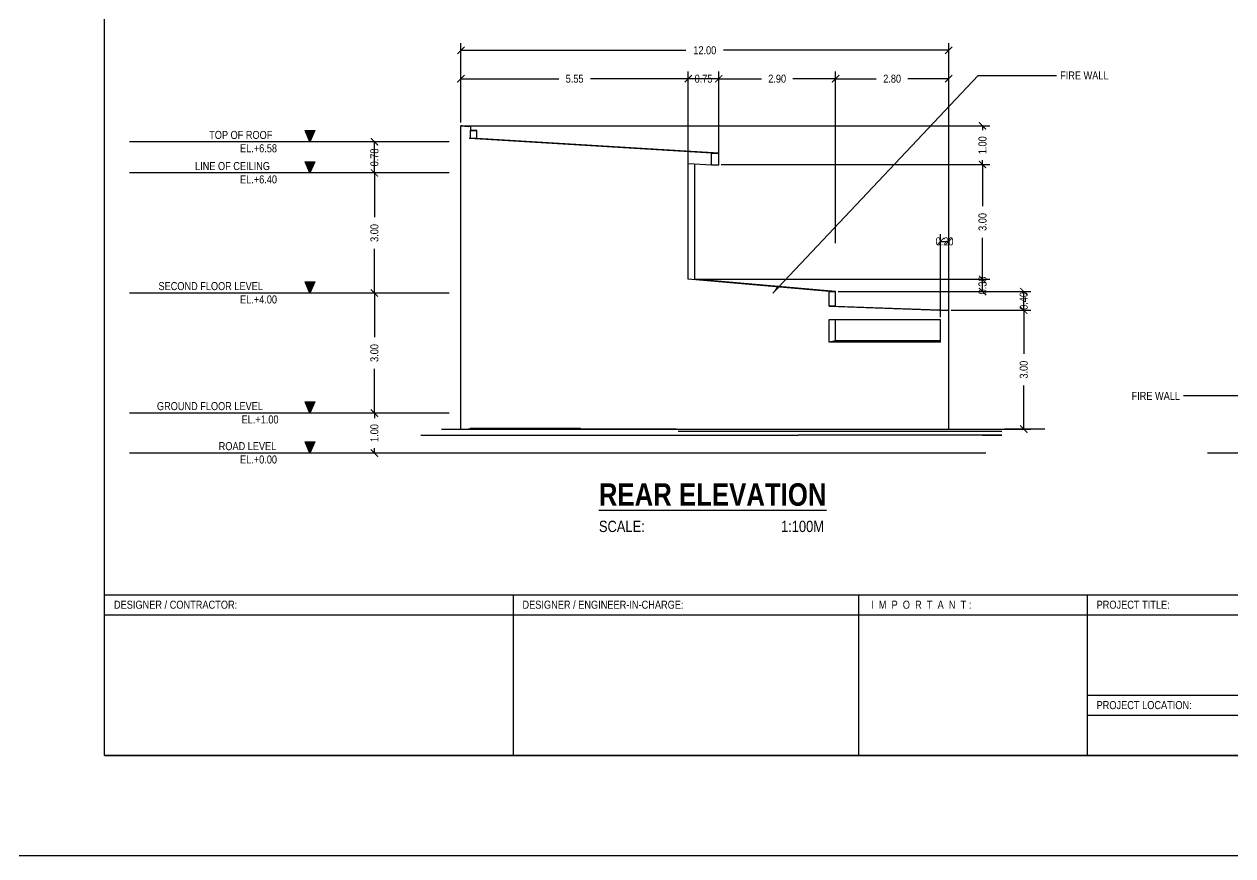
# Model space of a CAD drawing. Header units: inches. Extents: x 7263 to 14962, y 1317 to 2926.
# Drawn here: x 7417.7 to 7447.91, y 1470.12 to 1490.9 of the extents above; entities that cross this region are included whole.
import ezdxf

# ---------------------------------------------------------------- set-up
doc = ezdxf.new("R2010")
doc.units = ezdxf.units.IN
doc.header["$MEASUREMENT"] = 0
for name, color, linetype, lineweight in [('.13', 251, 'Continuous', 13), ('.20', 250, 'Continuous', 15), ('.25', 250, 'Continuous', 25), ('0.25', 250, 'Continuous', 25)]:
    doc.layers.add(name, color=color, linetype=linetype, lineweight=lineweight)
for name, color, linetype in [('Layer3', 3, 'Continuous'), ('Layer6', 6, 'Continuous'), ('Layer8', 8, 'Continuous'), ('text', 7, 'Continuous')]:
    doc.layers.add(name, color=color, linetype=linetype)
doc.styles.get("Standard").update_dxf_attribs({"font": ''})
doc.styles.get('Standard').set_extended_font_data('Tw Cen MT Condensed')
doc.dimstyles.new('ISOMETRIC -30', dxfattribs={"dimtxt": 0.2, "dimasz": 0.18, "dimexe": 0.18, "dimexo": 0.0625, "dimgap": 0.09, "dimtad": 0, "dimzin": 0, "dimdsep": 46, "dimtxsty": 'Standard', "dimblk": 'ARCHTICK', "dimcen": 0.09, "dimclrd": 8, "dimclre": 8, "dimclrt": 2, "dimadec": 0, "dimazin": 0, "dimtfac": 1, "dimtofl": 0, "dimtmove": 0, "dimatfit": 3, "dimfxl": 1, "dimtolj": 1, "dimtzin": 0, "dimarcsym": 0})
doc.dimstyles.get("Standard").update_dxf_attribs({"dimtxt": 0.2, "dimasz": 0.18, "dimexe": 0.18, "dimexo": 0.0625, "dimgap": 0.09, "dimtad": 0, "dimzin": 0, "dimdsep": 46, "dimtxsty": 'Standard', "dimblk": 'ARCHTICK', "dimcen": 0.09, "dimclrd": 8, "dimclre": 8, "dimclrt": 2, "dimadec": 0, "dimazin": 0, "dimtfac": 1, "dimtofl": 0, "dimtmove": 0, "dimatfit": 3, "dimfxl": 1, "dimtolj": 1, "dimtzin": 0, "dimarcsym": 0})

# ---------------------------------------------------------------- blocks, each defined once
blk = doc.blocks.new('_ArchTick')
at = {"color": 0, "linetype": 'ByBlock', "const_width": 0.15}
blk.add_lwpolyline([(-0.5, -0.5), (0.5, 0.5)], dxfattribs=at)
blk = doc.blocks.new('*D290')
at = {"layer": 'Defpoints', "color": 0, "transparency": 16777216}
for p in [(7440.806, 1483.752), (7440.806, 1480.783), (7442.682, 1480.783)]:
    blk.add_point(p, dxfattribs=at)
at = {"layer": 'Layer6', "color": 8, "lineweight": -2, "transparency": 16777216}
for p, q in [((7440.868, 1483.752), (7442.862, 1483.752)), ((7442.682, 1483.752), (7442.682, 1482.662)), ((7442.682, 1480.783), (7442.682, 1481.873)), ((7440.868, 1480.783), (7442.862, 1480.783))]:
    blk.add_line(p, q, dxfattribs=at)
at = {"layer": 'Layer6', "color": 8, "lineweight": -2, "transparency": 16777216, "xscale": 0.18, "yscale": 0.18, "zscale": 0.18}
for p, rotation in [((7442.682, 1483.752), 90), ((7442.682, 1480.783), 270)]:
    blk.add_blockref('_ArchTick', p, dxfattribs=dict(at, rotation=rotation))
at = {"layer": 'Layer6', "color": 2, "transparency": 16777216, "insert": (7442.682, 1482.267), "char_height": 0.2, "attachment_point": 5, "rotation": 90}
blk.add_mtext('\\A1;3.00', dxfattribs=at)
blk = doc.blocks.new('*D291')
at = {"layer": 'Defpoints', "color": 0, "transparency": 16777216}
for p in [(7437.98, 1484.218), (7442.682, 1484.218), (7440.806, 1483.752)]:
    blk.add_point(p, dxfattribs=at)
at = {"layer": 'Layer6', "color": 8, "lineweight": -2, "transparency": 16777216}
for p, q in [((7438.042, 1484.218), (7442.862, 1484.218)), ((7442.682, 1483.752), (7442.682, 1484.218)), ((7440.868, 1483.752), (7442.862, 1483.752))]:
    blk.add_line(p, q, dxfattribs=at)
at = {"layer": 'Layer6', "color": 8, "lineweight": -2, "transparency": 16777216, "xscale": 0.18, "yscale": 0.18, "zscale": 0.18}
for p, rotation in [((7442.682, 1484.218), 90), ((7442.682, 1483.752), 270)]:
    blk.add_blockref('_ArchTick', p, dxfattribs=dict(at, rotation=rotation))
at = {"layer": 'Layer6', "color": 2, "transparency": 16777216, "insert": (7442.682, 1483.985), "char_height": 0.2, "attachment_point": 5, "rotation": 90}
blk.add_mtext('\\A1;0.40', dxfattribs=at)
blk = doc.blocks.new('*D292')
at = {"layer": 'Defpoints', "color": 0, "transparency": 16777216}
for p in [(7434.463, 1484.525), (7441.652, 1484.525), (7437.98, 1484.218)]:
    blk.add_point(p, dxfattribs=at)
at = {"layer": 'Layer6', "color": 8, "lineweight": -2, "transparency": 16777216}
for p, q in [((7434.526, 1484.525), (7441.832, 1484.525)), ((7441.652, 1484.218), (7441.652, 1484.525)), ((7438.042, 1484.218), (7441.832, 1484.218))]:
    blk.add_line(p, q, dxfattribs=at)
at = {"layer": 'Layer6', "color": 8, "lineweight": -2, "transparency": 16777216, "xscale": 0.18, "yscale": 0.18, "zscale": 0.18}
for p, rotation in [((7441.652, 1484.525), 90), ((7441.652, 1484.218), 270)]:
    blk.add_blockref('_ArchTick', p, dxfattribs=dict(at, rotation=rotation))
at = {"layer": 'Layer6', "color": 2, "transparency": 16777216, "insert": (7441.652, 1484.372), "char_height": 0.2, "attachment_point": 5, "rotation": 90}
blk.add_mtext('\\A1;0.30', dxfattribs=at)
blk = doc.blocks.new('*D293')
at = {"layer": 'Defpoints', "color": 0, "transparency": 16777216}
for p in [(7435.061, 1487.393), (7434.463, 1484.525), (7441.652, 1484.525)]:
    blk.add_point(p, dxfattribs=at)
at = {"layer": 'Layer6', "color": 8, "lineweight": -2, "transparency": 16777216}
for p, q in [((7435.123, 1487.393), (7441.832, 1487.393)), ((7441.652, 1487.393), (7441.652, 1486.354)), ((7441.652, 1484.525), (7441.652, 1485.564)), ((7434.526, 1484.525), (7441.832, 1484.525))]:
    blk.add_line(p, q, dxfattribs=at)
at = {"layer": 'Layer6', "color": 8, "lineweight": -2, "transparency": 16777216, "xscale": 0.18, "yscale": 0.18, "zscale": 0.18}
for p, rotation in [((7441.652, 1487.393), 90), ((7441.652, 1484.525), 270)]:
    blk.add_blockref('_ArchTick', p, dxfattribs=dict(at, rotation=rotation))
at = {"layer": 'Layer6', "color": 2, "transparency": 16777216, "insert": (7441.652, 1485.959), "char_height": 0.2, "attachment_point": 5, "rotation": 90}
blk.add_mtext('\\A1;3.00', dxfattribs=at)
blk = doc.blocks.new('*D294')
at = {"layer": 'Defpoints', "color": 0, "transparency": 16777216}
for p in [(7428.618, 1488.361), (7435.061, 1487.393), (7441.652, 1487.393)]:
    blk.add_point(p, dxfattribs=at)
at = {"layer": 'Layer6', "color": 8, "lineweight": -2, "transparency": 16777216}
for p, q in [((7428.681, 1488.361), (7441.832, 1488.361)), ((7441.652, 1488.361), (7441.652, 1488.252)), ((7441.652, 1487.393), (7441.652, 1487.501)), ((7435.123, 1487.393), (7441.832, 1487.393))]:
    blk.add_line(p, q, dxfattribs=at)
at = {"layer": 'Layer6', "color": 8, "lineweight": -2, "transparency": 16777216, "xscale": 0.18, "yscale": 0.18, "zscale": 0.18}
for p, rotation in [((7441.652, 1488.361), 90), ((7441.652, 1487.393), 270)]:
    blk.add_blockref('_ArchTick', p, dxfattribs=dict(at, rotation=rotation))
at = {"layer": 'Layer6', "color": 2, "transparency": 16777216, "insert": (7441.652, 1487.877), "char_height": 0.2, "attachment_point": 5, "rotation": 90}
blk.add_mtext('\\A1;1.00', dxfattribs=at)
blk = doc.blocks.new('*D297')
at = {"layer": 'Defpoints', "color": 0, "transparency": 16777216}
for p in [(7428.618, 1490.249), (7428.618, 1488.378), (7440.806, 1484.904)]:
    blk.add_point(p, dxfattribs=at)
at = {"layer": 'Layer6', "color": 8, "lineweight": -2, "transparency": 16777216}
for p, q in [((7428.618, 1488.441), (7428.618, 1490.429)), ((7428.618, 1490.249), (7434.241, 1490.249)), ((7440.806, 1490.249), (7435.183, 1490.249)), ((7440.806, 1484.966), (7440.806, 1490.429))]:
    blk.add_line(p, q, dxfattribs=at)
at = {"layer": 'Layer6', "color": 8, "lineweight": -2, "transparency": 16777216, "xscale": 0.18, "yscale": 0.18, "zscale": 0.18, "rotation": 180}
blk.add_blockref('_ArchTick', (7428.618, 1490.249), dxfattribs=at)
at = {"layer": 'Layer6', "color": 8, "lineweight": -2, "transparency": 16777216, "xscale": 0.18, "yscale": 0.18, "zscale": 0.18}
blk.add_blockref('_ArchTick', (7440.806, 1490.249), dxfattribs=at)
at = {"layer": 'Layer6', "color": 2, "transparency": 16777216, "insert": (7434.712, 1490.249), "char_height": 0.2, "attachment_point": 5}
blk.add_mtext('\\A1;12.00', dxfattribs=at)
blk = doc.blocks.new('*D298')
at = {"layer": 'Defpoints', "color": 0, "transparency": 16777216}
for p in [(7437.98, 1489.539), (7437.98, 1485.369), (7440.806, 1484.904)]:
    blk.add_point(p, dxfattribs=at)
at = {"layer": 'Layer6', "color": 8, "lineweight": -2, "transparency": 16777216}
for p, q in [((7437.98, 1485.432), (7437.98, 1489.719)), ((7440.806, 1484.966), (7440.806, 1489.719)), ((7437.98, 1489.539), (7438.998, 1489.539)), ((7440.806, 1489.539), (7439.788, 1489.539))]:
    blk.add_line(p, q, dxfattribs=at)
at = {"layer": 'Layer6', "color": 8, "lineweight": -2, "transparency": 16777216, "xscale": 0.18, "yscale": 0.18, "zscale": 0.18, "rotation": 180}
blk.add_blockref('_ArchTick', (7437.98, 1489.539), dxfattribs=at)
at = {"layer": 'Layer6', "color": 8, "lineweight": -2, "transparency": 16777216, "xscale": 0.18, "yscale": 0.18, "zscale": 0.18}
blk.add_blockref('_ArchTick', (7440.806, 1489.539), dxfattribs=at)
at = {"layer": 'Layer6', "color": 2, "transparency": 16777216, "insert": (7439.393, 1489.539), "char_height": 0.2, "attachment_point": 5}
blk.add_mtext('\\A1;2.80', dxfattribs=at)
blk = doc.blocks.new('*D299')
at = {"layer": 'Defpoints', "color": 0, "transparency": 16777216}
for p in [(7435.061, 1489.539), (7435.061, 1487.532), (7437.98, 1485.369)]:
    blk.add_point(p, dxfattribs=at)
at = {"layer": 'Layer6', "color": 8, "lineweight": -2, "transparency": 16777216}
for p, q in [((7435.061, 1487.594), (7435.061, 1489.719)), ((7437.98, 1485.432), (7437.98, 1489.719)), ((7435.061, 1489.539), (7436.126, 1489.539)), ((7437.98, 1489.539), (7436.915, 1489.539))]:
    blk.add_line(p, q, dxfattribs=at)
at = {"layer": 'Layer6', "color": 8, "lineweight": -2, "transparency": 16777216, "xscale": 0.18, "yscale": 0.18, "zscale": 0.18, "rotation": 180}
blk.add_blockref('_ArchTick', (7435.061, 1489.539), dxfattribs=at)
at = {"layer": 'Layer6', "color": 8, "lineweight": -2, "transparency": 16777216, "xscale": 0.18, "yscale": 0.18, "zscale": 0.18}
blk.add_blockref('_ArchTick', (7437.98, 1489.539), dxfattribs=at)
at = {"layer": 'Layer6', "color": 2, "transparency": 16777216, "insert": (7436.52, 1489.539), "char_height": 0.2, "attachment_point": 5}
blk.add_mtext('\\A1;2.90', dxfattribs=at)
blk = doc.blocks.new('*D300')
at = {"layer": 'Defpoints', "color": 0, "transparency": 16777216}
for p in [(7434.3, 1489.539), (7435.061, 1487.532), (7434.3, 1487.443)]:
    blk.add_point(p, dxfattribs=at)
at = {"layer": 'Layer6', "color": 8, "lineweight": -2, "transparency": 16777216}
for p, q in [((7434.3, 1487.506), (7434.3, 1489.719)), ((7435.061, 1487.594), (7435.061, 1489.719)), ((7435.061, 1489.539), (7434.3, 1489.539))]:
    blk.add_line(p, q, dxfattribs=at)
at = {"layer": 'Layer6', "color": 8, "lineweight": -2, "transparency": 16777216, "xscale": 0.18, "yscale": 0.18, "zscale": 0.18, "rotation": 180}
blk.add_blockref('_ArchTick', (7434.3, 1489.539), dxfattribs=at)
at = {"layer": 'Layer6', "color": 8, "lineweight": -2, "transparency": 16777216, "xscale": 0.18, "yscale": 0.18, "zscale": 0.18}
blk.add_blockref('_ArchTick', (7435.061, 1489.539), dxfattribs=at)
at = {"layer": 'Layer6', "color": 2, "transparency": 16777216, "insert": (7434.681, 1489.539), "char_height": 0.2, "attachment_point": 5}
blk.add_mtext('\\A1;0.75', dxfattribs=at)
blk = doc.blocks.new('*D301')
at = {"layer": 'Defpoints', "color": 0, "transparency": 16777216}
for p in [(7428.618, 1489.539), (7428.618, 1488.378), (7434.3, 1487.276)]:
    blk.add_point(p, dxfattribs=at)
at = {"layer": 'Layer6', "color": 8, "lineweight": -2, "transparency": 16777216}
for p, q in [((7428.618, 1488.441), (7428.618, 1489.719)), ((7434.3, 1487.338), (7434.3, 1489.719)), ((7428.618, 1489.539), (7431.065, 1489.539)), ((7434.3, 1489.539), (7431.854, 1489.539))]:
    blk.add_line(p, q, dxfattribs=at)
at = {"layer": 'Layer6', "color": 8, "lineweight": -2, "transparency": 16777216, "xscale": 0.18, "yscale": 0.18, "zscale": 0.18, "rotation": 180}
blk.add_blockref('_ArchTick', (7428.618, 1489.539), dxfattribs=at)
at = {"layer": 'Layer6', "color": 8, "lineweight": -2, "transparency": 16777216, "xscale": 0.18, "yscale": 0.18, "zscale": 0.18}
blk.add_blockref('_ArchTick', (7434.3, 1489.539), dxfattribs=at)
at = {"layer": 'Layer6', "color": 2, "transparency": 16777216, "insert": (7431.459, 1489.539), "char_height": 0.2, "attachment_point": 5}
blk.add_mtext('\\A1;5.55', dxfattribs=at)
blk = doc.blocks.new('*D302')
at = {"layer": 'Defpoints', "color": 0, "transparency": 16777216}
for p in [(7440.806, 1485.472), (7440.6, 1483.518), (7440.806, 1483.518)]:
    blk.add_point(p, dxfattribs=at)
at = {"layer": 'Layer6', "color": 8, "lineweight": -2, "transparency": 16777216}
for p, q in [((7440.6, 1483.58), (7440.6, 1485.652)), ((7440.806, 1483.58), (7440.806, 1485.652)), ((7440.6, 1485.472), (7440.806, 1485.472))]:
    blk.add_line(p, q, dxfattribs=at)
at = {"layer": 'Layer6', "color": 8, "lineweight": -2, "transparency": 16777216, "xscale": 0.18, "yscale": 0.18, "zscale": 0.18, "rotation": 180}
blk.add_blockref('_ArchTick', (7440.6, 1485.472), dxfattribs=at)
at = {"layer": 'Layer6', "color": 8, "lineweight": -2, "transparency": 16777216, "xscale": 0.18, "yscale": 0.18, "zscale": 0.18}
blk.add_blockref('_ArchTick', (7440.806, 1485.472), dxfattribs=at)
at = {"layer": 'Layer6', "color": 2, "transparency": 16777216, "insert": (7440.703, 1485.472), "char_height": 0.2, "attachment_point": 5}
blk.add_mtext('\\A1;0.20', dxfattribs=at)
blk = doc.blocks.new('*D428')
at = {"layer": 'Defpoints', "color": 0, "transparency": 16777216}
for p in [(7426.457, 1484.183), (7427.09, 1484.183), (7427.09, 1481.183)]:
    blk.add_point(p, dxfattribs=at)
at = {"layer": 'Layer6', "color": 8, "lineweight": -2, "transparency": 16777216}
for p, q in [((7427.027, 1484.183), (7426.277, 1484.183)), ((7426.457, 1484.183), (7426.457, 1483.077)), ((7426.457, 1481.183), (7426.457, 1482.288)), ((7427.027, 1481.183), (7426.277, 1481.183))]:
    blk.add_line(p, q, dxfattribs=at)
at = {"layer": 'Layer6', "color": 8, "lineweight": -2, "transparency": 16777216, "xscale": 0.18, "yscale": 0.18, "zscale": 0.18}
for p, rotation in [((7426.457, 1484.183), 90), ((7426.457, 1481.183), 270)]:
    blk.add_blockref('_ArchTick', p, dxfattribs=dict(at, rotation=rotation))
at = {"layer": 'Layer6', "color": 2, "transparency": 16777216, "insert": (7426.457, 1482.683), "char_height": 0.2, "attachment_point": 5, "rotation": 90}
blk.add_mtext('\\A1;3.00', dxfattribs=at)
blk = doc.blocks.new('*D429')
at = {"layer": 'Defpoints', "color": 0, "transparency": 16777216}
for p in [(7426.457, 1487.183), (7427.09, 1487.183), (7427.09, 1484.183)]:
    blk.add_point(p, dxfattribs=at)
at = {"layer": 'Layer6', "color": 8, "lineweight": -2, "transparency": 16777216}
for p, q in [((7427.027, 1487.183), (7426.277, 1487.183)), ((7426.457, 1487.183), (7426.457, 1486.077)), ((7426.457, 1484.183), (7426.457, 1485.288)), ((7427.027, 1484.183), (7426.277, 1484.183))]:
    blk.add_line(p, q, dxfattribs=at)
at = {"layer": 'Layer6', "color": 8, "lineweight": -2, "transparency": 16777216, "xscale": 0.18, "yscale": 0.18, "zscale": 0.18}
for p, rotation in [((7426.457, 1487.183), 90), ((7426.457, 1484.183), 270)]:
    blk.add_blockref('_ArchTick', p, dxfattribs=dict(at, rotation=rotation))
at = {"layer": 'Layer6', "color": 2, "transparency": 16777216, "insert": (7426.457, 1485.683), "char_height": 0.2, "attachment_point": 5, "rotation": 90}
blk.add_mtext('\\A1;3.00', dxfattribs=at)
blk = doc.blocks.new('*D427')
at = {"layer": 'Defpoints', "color": 0, "transparency": 16777216}
for p in [(7426.457, 1487.961), (7427.09, 1487.961), (7427.09, 1487.183)]:
    blk.add_point(p, dxfattribs=at)
at = {"layer": 'Layer6', "color": 8, "lineweight": -2, "transparency": 16777216}
for p, q in [((7427.027, 1487.961), (7426.277, 1487.961)), ((7426.457, 1487.183), (7426.457, 1487.961)), ((7427.027, 1487.183), (7426.277, 1487.183))]:
    blk.add_line(p, q, dxfattribs=at)
at = {"layer": 'Layer6', "color": 8, "lineweight": -2, "transparency": 16777216, "xscale": 0.18, "yscale": 0.18, "zscale": 0.18}
for p, rotation in [((7426.457, 1487.961), 90), ((7426.457, 1487.183), 270)]:
    blk.add_blockref('_ArchTick', p, dxfattribs=dict(at, rotation=rotation))
at = {"layer": 'Layer6', "color": 2, "transparency": 16777216, "insert": (7426.457, 1487.572), "char_height": 0.2, "attachment_point": 5, "rotation": 90}
blk.add_mtext('\\A1;0.78', dxfattribs=at)
blk = doc.blocks.new('*D430')
at = {"layer": '.25', "color": 8, "lineweight": -2, "transparency": 16777216}
for p, q in [((7427.027, 1481.183), (7426.277, 1481.183)), ((7426.457, 1481.183), (7426.457, 1481.058)), ((7426.457, 1480.183), (7426.457, 1480.307)), ((7427.027, 1480.183), (7426.277, 1480.183))]:
    blk.add_line(p, q, dxfattribs=at)
at = {"layer": 'Defpoints', "color": 0, "transparency": 16777216}
for p in [(7427.09, 1481.183), (7426.457, 1480.183), (7427.09, 1480.183)]:
    blk.add_point(p, dxfattribs=at)
at = {"layer": '.25', "color": 8, "lineweight": -2, "transparency": 16777216, "xscale": 0.18, "yscale": 0.18, "zscale": 0.18}
for p, rotation in [((7426.457, 1481.183), 90), ((7426.457, 1480.183), 270)]:
    blk.add_blockref('_ArchTick', p, dxfattribs=dict(at, rotation=rotation))
at = {"layer": '.25', "color": 2, "transparency": 16777216, "insert": (7426.457, 1480.683), "char_height": 0.2, "attachment_point": 5, "rotation": 90}
blk.add_mtext('\\A1;1.00', dxfattribs=at)

msp = doc.modelspace()

# ---------------------------------------------------------------- hatches: boundary and pattern name
at = {"layer": '.13'}
h = msp.add_hatch(dxfattribs=at)
h.set_pattern_fill('ANSI31', color=0, scale=0.201353, style=0)
h.set_pattern_definition([(45, (7269.466674, 2534.560102), (-0.017797266, 0.017797266), [])])
h.paths.add_polyline_path([(7424.967, 1488.243), (7424.725, 1488.243), (7424.846, 1487.961)])
h = msp.add_hatch(dxfattribs=at)
h.set_pattern_fill('ANSI31', color=0, scale=0.201353, style=0)
h.set_pattern_definition([(45, (7269.466674, 2533.781806), (-0.017797266, 0.017797266), [])])
h.paths.add_polyline_path([(7424.967, 1487.465), (7424.725, 1487.465), (7424.846, 1487.183)])
h = msp.add_hatch(dxfattribs=at)
h.set_pattern_fill('ANSI31', color=0, scale=0.201353, style=0)
h.set_pattern_definition([(45, (7269.466674, 2530.781806), (-0.017797266, 0.017797266), [])])
h.paths.add_polyline_path([(7424.967, 1484.465), (7424.725, 1484.465), (7424.846, 1484.183)])
h = msp.add_hatch(dxfattribs=at)
h.set_pattern_fill('ANSI31', color=0, scale=0.201353, style=0)
h.set_pattern_definition([(45, (7269.466674, 2527.781806), (-0.017797266, 0.017797266), [])])
h.paths.add_polyline_path([(7424.967, 1481.465), (7424.725, 1481.465), (7424.846, 1481.183)])
h = msp.add_hatch(dxfattribs=at)
h.set_pattern_fill('ANSI31', color=0, scale=0.201353, style=0)
h.set_pattern_definition([(45, (7269.466674, 2526.781806), (-0.017797266, 0.017797266), [])])
h.paths.add_polyline_path([(7424.967, 1480.465), (7424.725, 1480.465), (7424.846, 1480.183)])

# ---------------------------------------------------------------- linework, layer by layer
at = {"layer": '.20', "color": 0}
for p, q in [((7424.725, 1488.243), (7424.967, 1488.243)), ((7424.725, 1487.465), (7424.967, 1487.465)), ((7424.725, 1484.465), (7424.967, 1484.465)), ((7424.725, 1481.465), (7424.967, 1481.465)), ((7424.725, 1480.465), (7424.967, 1480.465))]:
    msp.add_line(p, q, dxfattribs=at)
for p, q in [((7428.657, 1488.361), (7428.618, 1488.361)), ((7428.618, 1480.783), (7428.618, 1488.361)), ((7428.618, 1488.361), (7428.818, 1488.343)), ((7428.657, 1488.361), (7428.857, 1488.343)), ((7428.857, 1488.343), (7428.818, 1488.343)), ((7428.857, 1488.343), (7428.857, 1488.257)), ((7429.015, 1488.243), (7428.857, 1488.257)), ((7428.857, 1488.257), (7428.857, 1488.243)), ((7428.857, 1488.243), (7429.015, 1488.243)), ((7428.857, 1488.043), (7428.857, 1488.243)), ((7429.015, 1488.043), (7429.015, 1488.243)), ((7428.835, 1488.043), (7428.827, 1488.043)), ((7428.836, 1488.043), (7428.835, 1488.043)), ((7428.836, 1488.043), (7428.836, 1488.043)), ((7428.857, 1488.043), (7428.836, 1488.043)), ((7434.881, 1487.675), (7428.836, 1488.043)), ((7429.015, 1488.043), (7428.857, 1488.043)), ((7429.016, 1488.043), (7429.015, 1488.043)), ((7435.061, 1487.675), (7429.016, 1488.043)), ((7434.872, 1487.675), (7434.88, 1487.675)), ((7434.88, 1487.675), (7434.881, 1487.675)), ((7434.881, 1487.375), (7434.881, 1487.675)), ((7434.881, 1487.675), (7435.061, 1487.675)), ((7435.061, 1487.375), (7435.061, 1487.675)), ((7434.3, 1484.526), (7434.3, 1487.411)), ((7434.886, 1487.375), (7434.3, 1487.411)), ((7434.463, 1484.525), (7434.463, 1487.401)), ((7435.061, 1487.375), (7434.881, 1487.375)), ((7437.817, 1484.218), (7434.3, 1484.525)), ((7437.98, 1484.218), (7434.463, 1484.525)), ((7437.817, 1483.857), (7437.817, 1484.218)), ((7437.817, 1484.218), (7437.98, 1484.218)), ((7437.98, 1483.851), (7437.98, 1484.218)), ((7437.817, 1483.857), (7440.806, 1483.747)), ((7437.98, 1483.856), (7437.817, 1483.857)), ((7437.98, 1483.856), (7440.806, 1483.752)), ((7440.806, 1480.783), (7440.806, 1483.752)), ((7437.817, 1482.953), (7437.817, 1483.518)), ((7437.817, 1483.518), (7440.6, 1483.518)), ((7437.98, 1482.985), (7437.98, 1483.518)), ((7440.6, 1482.953), (7440.6, 1483.518)), ((7440.6, 1482.953), (7437.817, 1482.953)), ((7440.6, 1482.985), (7437.98, 1482.985)), ((7427.614, 1480.633), (7435.597, 1480.633)), ((7428.132, 1480.783), (7441.162, 1480.783)), ((7434, 1480.783), (7428.801, 1480.783)), ((7428.853, 1480.803), (7431.61, 1480.803)), ((7434.046, 1480.733), (7437.041, 1480.733)), ((7435.597, 1480.633), (7437.041, 1480.633)), ((7436.305, 1480.783), (7436.355, 1480.783)), ((7436.355, 1480.783), (7436.357, 1480.783)), ((7436.357, 1480.783), (7436.365, 1480.783)), ((7436.365, 1480.783), (7436.415, 1480.783)), ((7436.415, 1480.783), (7436.417, 1480.783)), ((7436.417, 1480.783), (7436.425, 1480.783)), ((7436.425, 1480.783), (7436.475, 1480.783)), ((7436.475, 1480.783), (7436.477, 1480.783)), ((7436.477, 1480.783), (7436.485, 1480.783)), ((7436.485, 1480.783), (7436.535, 1480.783)), ((7436.535, 1480.783), (7436.537, 1480.783)), ((7436.537, 1480.783), (7436.545, 1480.783)), ((7436.545, 1480.783), (7436.595, 1480.783)), ((7436.595, 1480.783), (7436.597, 1480.783)), ((7436.597, 1480.783), (7436.605, 1480.783)), ((7436.605, 1480.783), (7436.655, 1480.783)), ((7436.655, 1480.783), (7436.657, 1480.783)), ((7436.657, 1480.783), (7436.665, 1480.783)), ((7436.665, 1480.783), (7436.715, 1480.783)), ((7436.715, 1480.783), (7436.717, 1480.783)), ((7436.717, 1480.783), (7436.725, 1480.783)), ((7436.725, 1480.783), (7436.775, 1480.783)), ((7436.775, 1480.783), (7436.777, 1480.783)), ((7436.777, 1480.783), (7436.785, 1480.783)), ((7436.785, 1480.783), (7436.835, 1480.783)), ((7436.835, 1480.783), (7436.837, 1480.783)), ((7436.837, 1480.783), (7436.845, 1480.783)), ((7436.845, 1480.783), (7436.895, 1480.783)), ((7437.041, 1480.733), (7442.136, 1480.733)), ((7442.136, 1480.633), (7437.041, 1480.633)), ((7440.55, 1480.783), (7440.8, 1480.783)), ((7440.806, 1480.783), (7442.136, 1480.783)), ((7441.538, 1480.783), (7441.805, 1480.783)), ((7441.655, 1480.633), (7442.136, 1480.633)), ((7441.805, 1480.783), (7442.136, 1480.783))]:
    msp.add_line(p, q)
at = {"layer": '0.25', "color": 0}
for points in [[(7424.846, 1487.961), (7424.725, 1488.243), (7424.967, 1488.243), (7424.846, 1487.961)], [(7424.846, 1487.183), (7424.725, 1487.465), (7424.967, 1487.465), (7424.846, 1487.183)], [(7424.846, 1484.183), (7424.725, 1484.465), (7424.967, 1484.465), (7424.846, 1484.183)], [(7424.846, 1481.183), (7424.725, 1481.465), (7424.967, 1481.465), (7424.846, 1481.183)], [(7424.846, 1480.183), (7424.725, 1480.465), (7424.967, 1480.465), (7424.846, 1480.183)]]:
    msp.add_lwpolyline(points, dxfattribs=at)
at = {"layer": 'Defpoints'}
msp.add_lwpolyline([(7415.697, 1521.116), (7492.197, 1521.116), (7492.197, 1470.116), (7415.697, 1470.116)], close=True, dxfattribs=at)
at = {"layer": 'Layer3'}
for p, q in [((7429.92, 1476.642), (7429.92, 1472.626)), ((7438.55, 1476.642), (7438.55, 1472.626)), ((7444.267, 1476.642), (7444.267, 1472.626)), ((7419.712, 1476.14), (7489.687, 1476.14)), ((7444.267, 1474.132), (7471.802, 1474.132)), ((7444.267, 1473.63), (7471.802, 1473.63))]:
    msp.add_line(p, q, dxfattribs=at)
at = {"layer": 'Layer6'}
for p, q in [((7437.98, 1482.985), (7437.817, 1482.953)), ((7419.712, 1476.642), (7489.687, 1476.642)), ((7419.712, 1472.626), (7489.687, 1472.626))]:
    msp.add_line(p, q, dxfattribs=at)
msp.add_lwpolyline([(7489.687, 1472.626), (7419.712, 1472.626), (7419.712, 1518.606), (7489.687, 1518.606)], close=True, dxfattribs=at)
at = {"layer": 'Layer8'}
for p, q in [((7428.327, 1487.961), (7420.335, 1487.961)), ((7428.327, 1487.183), (7420.335, 1487.183)), ((7428.327, 1484.183), (7420.335, 1484.183)), ((7428.327, 1481.183), (7420.335, 1481.183)), ((7443.21, 1480.783), (7442.203, 1480.783)), ((7441.733, 1480.183), (7420.335, 1480.183)), ((7468.669, 1480.183), (7447.271, 1480.183))]:
    msp.add_line(p, q, dxfattribs=at)

# ---------------------------------------------------------------- texts
at = {"layer": 'Layer3', "insert": (7426.282, 1479.428), "char_height": 0.5625, "attachment_point": 1}
msp.add_mtext_dynamic_manual_height_columns('\\pi5.78088,t9.71838;{\\fArial Narrow|b1|i0|c0|p34;\\LREAR ELEVATION\\P\\pi5.78423,tz;\\fArial Narrow|b0|i0|c0|p34;\\H0.5x;\\lSCALE:                                      1:100M}', width=17.1549, gutter_width=1, heights=[0], dxfattribs=at)
at = {"layer": 'Layer6', "color": 2, "char_height": 0.2}
for s, insert, attachment_point in [('FIRE WALL', (7443.591, 1489.62), 4), ('\\pi-2.06667;TOP OF ROOF\\P\\pi-1.29524;EL.+6.58', (7424.394, 1487.966), 4), ('\\pi-2.41905;LINE OF CEILING\\P\\pi-1.29524;EL.+6.40', (7424.394, 1487.188), 4), ('\\pi-3.33333;SECOND FLOOR LEVEL\\P\\pi-1.29524;EL.+4.00', (7424.394, 1484.188), 4), ('FIRE WALL', (7446.586, 1481.613), 6), ('\\pi-3.37143;GROUND FLOOR LEVEL\\P\\pi-1.25714;EL.+1.00', (7424.394, 1481.188), 4), ('\\pi-1.82857;ROAD LEVEL\\P\\pi-1.29524;EL.+0.00', (7424.394, 1480.188), 4)]:
    msp.add_mtext(s, dxfattribs=dict(at, insert=insert, attachment_point=attachment_point))
at = {"layer": 'text', "char_height": 0.20079, "attachment_point": 1}
for s, insert in [('DESIGNER / CONTRACTOR:', (7419.948, 1476.493)), ('DESIGNER / ENGINEER-IN-CHARGE:', (7430.156, 1476.493)), ('PROJECT TITLE:', (7444.502, 1476.493)), ('PROJECT LOCATION:', (7444.502, 1473.984))]:
    msp.add_mtext(s, dxfattribs=dict(at, insert=insert))
at = {"layer": 'text', "lineweight": 30, "insert": (7438.867, 1476.493), "char_height": 0.20079, "attachment_point": 1}
msp.add_mtext('I  M  P  O  R  T  A  N  T :', dxfattribs=at)

# ---------------------------------------------------------------- dimensions: what is measured, and where the dimension line sits
at = {"layer": '.25', "color": 9, "true_color": 0xc7c8ca}
dim = msp.add_linear_dim(base=(7426.457, 1480.183), p1=(7427.09, 1481.183), p2=(7427.09, 1480.183), angle=90, text='1.00', dimstyle='ISOMETRIC -30', override={"dimpost": 'M'}, dxfattribs=at)
dim.commit()
dim.dimension.update_dxf_attribs({"geometry": '*D430', "text_midpoint": (7426.457, 1480.683)})
at = {"layer": 'Layer6'}
for base, p1, p2, text, picture, middle in [((7428.618, 1490.249), (7440.806, 1484.904), (7428.618, 1488.378), '12.00', '*D297', (7434.712, 1490.249)), ((7428.618, 1489.539), (7434.3, 1487.276), (7428.618, 1488.378), '5.55', '*D301', (7431.459, 1489.539)), ((7435.061, 1489.539), (7437.98, 1485.369), (7435.061, 1487.532), '2.90', '*D299', (7436.52, 1489.539)), ((7437.98, 1489.539), (7440.806, 1484.904), (7437.98, 1485.369), '2.80', '*D298', (7439.393, 1489.539))]:
    dim = msp.add_linear_dim(base=base, p1=p1, p2=p2, text=text, dimstyle='Standard', override={"dimpost": 'M'}, dxfattribs=at)
    dim.commit()
    dim.dimension.update_dxf_attribs({"geometry": picture, "text_midpoint": middle})
for base, p1, p2, text, picture, middle in [((7434.3, 1489.539), (7435.061, 1487.532), (7434.3, 1487.443), '0.75', '*D300', (7434.681, 1489.539)), ((7440.806, 1485.472), (7440.6, 1483.518), (7440.806, 1483.518), '0.20', '*D302', (7440.703, 1485.472))]:
    dim = msp.add_linear_dim(base=base, p1=p1, p2=p2, text=text, dimstyle='Standard', override={"dimpost": 'M'}, dxfattribs=at)
    dim.commit()
    dim.dimension.update_dxf_attribs({"geometry": picture, "text_midpoint": middle, "dimtype": 160})
for base, p1, p2, text, picture, middle in [((7441.652, 1487.393), (7428.618, 1488.361), (7435.061, 1487.393), '1.00', '*D294', (7441.652, 1487.877)), ((7426.457, 1487.961), (7427.09, 1487.183), (7427.09, 1487.961), '0.78', '*D427', (7426.457, 1487.572)), ((7441.652, 1484.525), (7437.98, 1484.218), (7434.463, 1484.525), '0.30', '*D292', (7441.652, 1484.372)), ((7442.682, 1484.218), (7440.806, 1483.752), (7437.98, 1484.218), '0.40', '*D291', (7442.682, 1483.985))]:
    dim = msp.add_linear_dim(base=base, p1=p1, p2=p2, angle=90, text=text, dimstyle='Standard', override={"dimpost": 'M'}, dxfattribs=at)
    dim.commit()
    dim.dimension.update_dxf_attribs({"geometry": picture, "text_midpoint": middle, "dimtype": 160})
for base, p1, p2, picture, middle in [((7441.652, 1484.525), (7435.061, 1487.393), (7434.463, 1484.525), '*D293', (7441.652, 1485.959)), ((7426.457, 1487.183), (7427.09, 1484.183), (7427.09, 1487.183), '*D429', (7426.457, 1485.683)), ((7426.457, 1484.183), (7427.09, 1481.183), (7427.09, 1484.183), '*D428', (7426.457, 1482.683)), ((7442.682, 1480.783), (7440.806, 1483.752), (7440.806, 1480.783), '*D290', (7442.682, 1482.267))]:
    dim = msp.add_linear_dim(base=base, p1=p1, p2=p2, angle=90, text='3.00', dimstyle='Standard', override={"dimpost": 'M'}, dxfattribs=at)
    dim.commit()
    dim.dimension.update_dxf_attribs({"geometry": picture, "text_midpoint": middle})

# ---------------------------------------------------------------- leaders
at = {"layer": 'Layer6', "annotation_type": 0, "has_hookline": 1, "text_width": 1.524}
for points, hookline_direction in [([(7436.408, 1484.181), (7441.542, 1489.62), (7443.501, 1489.62)], 0), ([(7451.495, 1481.613), (7446.676, 1481.613)], 1)]:
    msp.add_leader(points, dimstyle='Standard', dxfattribs=dict(at, hookline_direction=hookline_direction))

doc.saveas('drawing.dxf')
